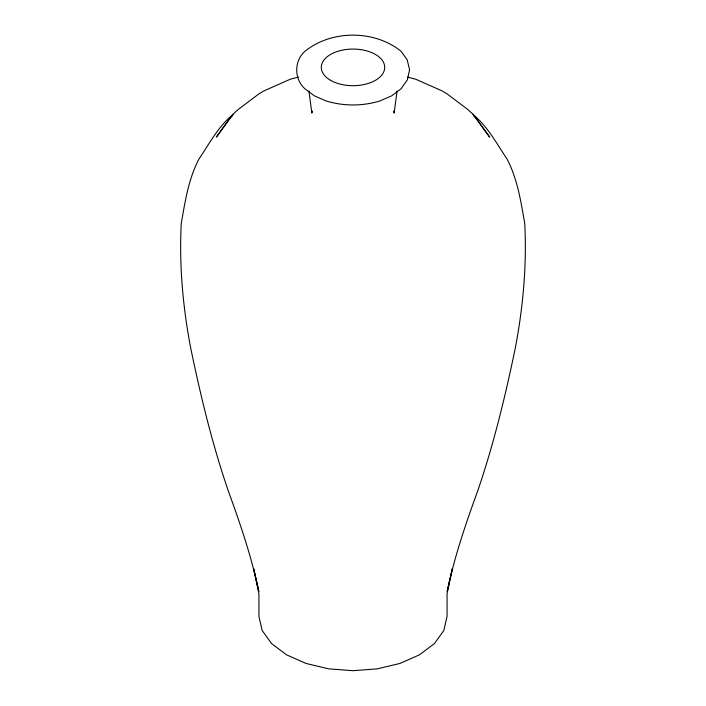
<?xml version="1.0" encoding="UTF-8"?>
<svg xmlns="http://www.w3.org/2000/svg" width="706" height="706" viewBox="0 0 706 706"><rect width="100%" height="100%" fill="white"/><g stroke="black" fill="none" stroke-linecap="round" stroke-linejoin="round"><path stroke-width="1.06" d="M397.09 90.942L394.125 113.128L393.657 111.08M312.343 111.08L311.875 113.128L308.91 90.942M232.998 114.478C218.383 126.286 209.311 143.689 198.907 159.106C188.493 178.98 185.087 201.589 181.257 223.458C179.068 265.491 182.942 307.745 190.894 349.029C200.919 397.116 212.48 444.965 228.479 491.447C240.419 524.223 251.698 557.334 258.837 591.531L253.639 568.621L258.934 593.711L258.934 616.391L262.138 630.449L271.536 643.545L286.486 654.797L305.963 663.428L328.652 668.847L353 670.7L377.348 668.847L400.037 663.428L419.514 654.797L434.464 643.545L443.862 630.449L447.066 616.391L447.066 593.711L452.361 568.621L447.163 591.531C454.302 557.334 465.581 524.223 477.521 491.447C493.52 444.965 505.081 397.116 515.106 349.029C523.058 307.745 526.932 265.491 524.743 223.458C520.913 201.589 517.507 178.98 507.093 159.106C496.689 143.689 487.617 126.286 473.002 114.478M232.203 116.119L230.474 117.417L216.345 137.123L233.183 114.045L238.354 109.377L259.393 93.545L264.326 90.721L290.298 79.213L298.497 77.086M407.503 77.086L415.702 79.213L441.674 90.721L446.607 93.545L467.646 109.377L472.817 114.045L489.655 137.123L475.526 117.417L473.797 116.119M409.568 69.709L407.424 79.769L401.008 88.832L391.724 95.795L379.978 100.932C362.478 106.297 343.522 106.297 326.022 100.932L314.276 95.795L304.992 88.832C294.067 79.134 293.899 61.122 304.877 51.344C331.476 29.749 374.524 29.749 401.123 51.344L407.159 59.728L409.568 69.709M330.576 80.325A31.708 18.303 0 0 0 383.632 72.118A31.708 18.303 0 0 0 344.793 49.702A31.708 18.303 0 0 0 330.576 80.325"/></g></svg>
